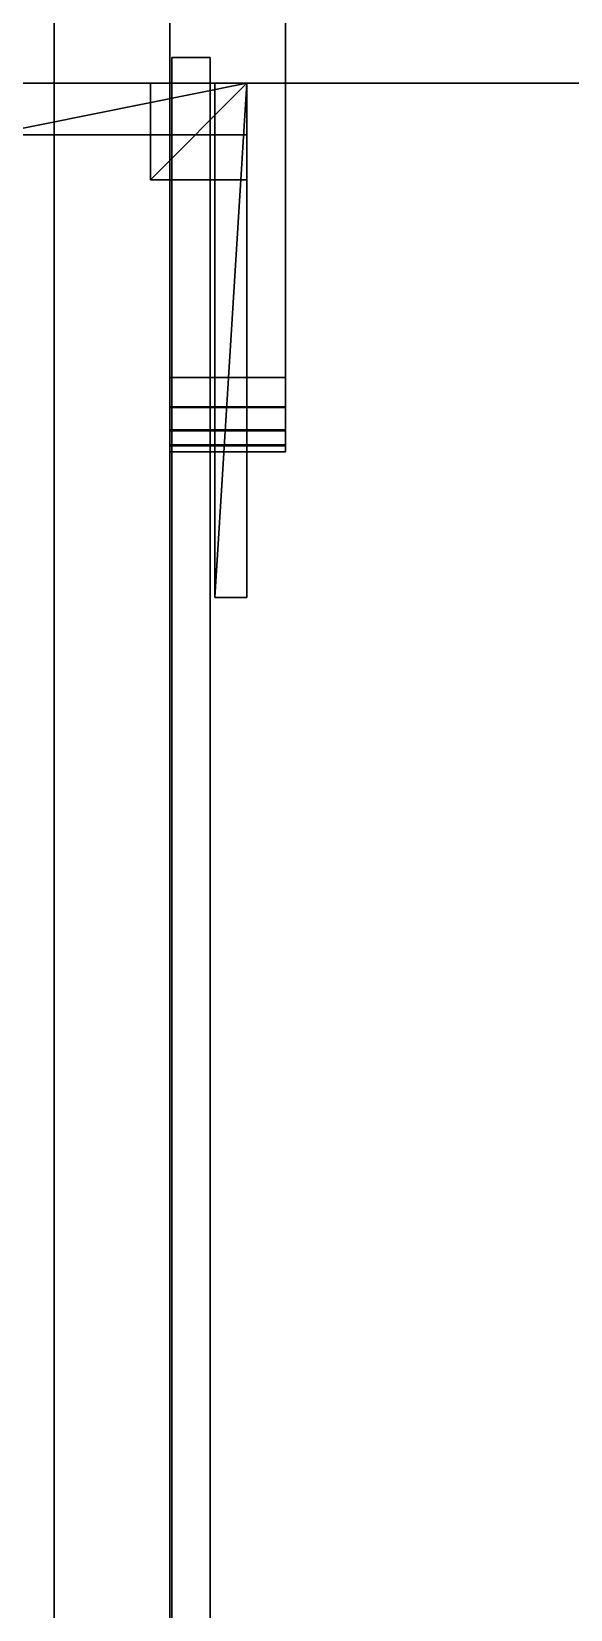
# Model space of a CAD drawing. Extents: x 0 to 3022, y -4615 to 0.
# Drawn here: x 262.5 to 346.3, y -2720.9 to -2475.4 of the extents above; entities that cross this region are included whole.
import ezdxf

# ---------------------------------------------------------------- set-up
doc = ezdxf.new("R2010")
doc.units = 0
for name, color, linetype in [('LAYER0', 7, 'CONTINUOUS'), ('LAYER1', 7, 'CONTINUOUS'), ('LAYER3', 7, 'CONTINUOUS'), ('LAYER32', 7, 'CONTINUOUS'), ('LAYER4', 7, 'CONTINUOUS'), ('LAYER47', 253, 'CONTINUOUS'), ('LAYER487', 253, 'CONTINUOUS'), ('LAYER496', 2, 'CONTINUOUS'), ('LAYER497', 7, 'CONTINUOUS'), ('LAYER498', 253, 'CONTINUOUS'), ('LAYER499', 253, 'CONTINUOUS'), ('LAYER500', 253, 'CONTINUOUS'), ('LAYER501', 253, 'CONTINUOUS'), ('LAYER502', 253, 'CONTINUOUS'), ('LAYER503', 253, 'CONTINUOUS'), ('LAYER504', 253, 'CONTINUOUS'), ('LAYER506', 7, 'CONTINUOUS'), ('LAYER507', 7, 'CONTINUOUS'), ('LAYER558', 253, 'CONTINUOUS'), ('LAYER792', 253, 'CONTINUOUS'), ('LAYER795', 253, 'CONTINUOUS')]:
    doc.layers.add(name, color=color, linetype=linetype)

msp = doc.modelspace()

# ---------------------------------------------------------------- linework, layer by layer
at = {"layer": 'LAYER0', "invisible_edges": 1}
for points in [[(2992, 0), (0, -4167.22), (0, 0), (2992, 0)], [(2992, -4162.78, 5), (0, 0, 5), (0, -4167.22, 5), (2992, -4162.78, 5)], [(0, 0, 5), (2992, -4162.78, 5), (2992, 0, 5), (0, 0, 5)], [(0, -4167.22), (2992, 0), (2992, -4162.78), (0, -4167.22)]]:
    msp.add_3dface(points, dxfattribs=at)
at = {"layer": 'LAYER3', "invisible_edges": 1}
for points in [[(230, -2947.406, 2554), (700, -1911.406, 2554), (230, -1911.406, 2554), (230, -2947.406, 2554)], [(700, -1911.406, 2554), (230, -2947.406, 2554), (700, -2947.406, 2554), (700, -1911.406, 2554)], [(700, -2947.406, 2536), (230, -1911.406, 2536), (700, -1911.406, 2536), (700, -2947.406, 2536)], [(230, -1911.406, 2536), (700, -2947.406, 2536), (230, -2947.406, 2536), (230, -1911.406, 2536)]]:
    msp.add_3dface(points, dxfattribs=at)
at = {"layer": 'LAYER32', "invisible_edges": 1}
for points in [[(254.6, -1911.406, 2181), (680, -2947.406, 2181), (254.6, -2947.406, 2181), (254.6, -1911.406, 2181)], [(680, -2947.406, 2181), (254.6, -1911.406, 2181), (680, -1911.406, 2181), (680, -2947.406, 2181)], [(680, -1911.406, 2199), (254.6, -2947.406, 2199), (680, -2947.406, 2199), (680, -1911.406, 2199)], [(254.6, -2947.406, 2199), (680, -1911.406, 2199), (254.6, -1911.406, 2199), (254.6, -2947.406, 2199)]]:
    msp.add_3dface(points, dxfattribs=at)
at = {"layer": 'LAYER4', "invisible_edges": 1}
for points in [[(230, -1911.406, 1826), (700, -2947.406, 1826), (230, -2947.406, 1826), (230, -1911.406, 1826)], [(700, -2947.406, 1826), (230, -1911.406, 1826), (700, -1911.406, 1826), (700, -2947.406, 1826)], [(700, -1911.406, 1844), (230, -2947.406, 1844), (700, -2947.406, 1844), (700, -1911.406, 1844)], [(230, -2947.406, 1844), (700, -1911.406, 1844), (230, -1911.406, 1844), (230, -2947.406, 1844)]]:
    msp.add_3dface(points, dxfattribs=at)
at = {"layer": 'LAYER47', "invisible_edges": 1}
for points in [[(230, -2965.406, 1823), (700, -285.4058, 1823), (230, -285.4058, 1823), (230, -2965.406, 1823)], [(700, -285.4058, 1823), (230, -2965.406, 1823), (700, -2965.406, 1823), (700, -285.4058, 1823)], [(700, -2965.406, 1805), (230, -285.4058, 1805), (700, -285.4058, 1805), (700, -2965.406, 1805)], [(230, -285.4058, 1805), (700, -2965.406, 1805), (230, -2965.406, 1805), (230, -285.4058, 1805)]]:
    msp.add_3dface(points, dxfattribs=at)
at = {"layer": 'LAYER487', "invisible_edges": 1}
for points in [[(266.0001, -2483.406, 155), (698.0001, -2465.406, 155), (698.0001, -2483.406, 155), (266.0001, -2483.406, 155)], [(698.0001, -2465.406, 155), (266.0001, -2483.406, 155), (266.0001, -2465.406, 155), (698.0001, -2465.406, 155)], [(266.0001, -2465.406, 505), (698.0001, -2483.406, 505), (698.0001, -2465.406, 505), (266.0001, -2465.406, 505)], [(698.0001, -2483.406, 505), (266.0001, -2465.406, 505), (266.0001, -2483.406, 505), (698.0001, -2483.406, 505)], [(266.0001, -2465.406, 505), (266.0001, -2483.406, 155), (266.0001, -2483.406, 505), (266.0001, -2465.406, 505)], [(266.0001, -2483.406, 155), (266.0001, -2465.406, 505), (266.0001, -2465.406, 155), (266.0001, -2483.406, 155)], [(266.0001, -2483.406, 155), (698.0001, -2483.406, 505), (266.0001, -2483.406, 505), (266.0001, -2483.406, 155)], [(698.0001, -2483.406, 505), (266.0001, -2483.406, 155), (698.0001, -2483.406, 155), (698.0001, -2483.406, 505)]]:
    msp.add_3dface(points, dxfattribs=at)
at = {"layer": 'LAYER496'}
for points in [[(296.0001, -2483.406, 475.5), (291.0001, -2563.406, 475.5), (296.0001, -2563.406, 475.5), (296.0001, -2483.406, 475.5)], [(291.0001, -2483.406, 475.5), (291.0001, -2563.406, 475.5), (296.0001, -2483.406, 475.5), (291.0001, -2483.406, 475.5)], [(296.0001, -2483.406, 452.5), (291.0001, -2483.406, 475.5), (296.0001, -2483.406, 475.5), (296.0001, -2483.406, 452.5)], [(291.0001, -2483.406, 452.5), (291.0001, -2483.406, 475.5), (296.0001, -2483.406, 452.5), (291.0001, -2483.406, 452.5)], [(291.0001, -2563.406, 452.5), (296.0001, -2483.406, 452.5), (296.0001, -2563.406, 452.5), (291.0001, -2563.406, 452.5)], [(291.0001, -2483.406, 452.5), (296.0001, -2483.406, 452.5), (291.0001, -2563.406, 452.5), (291.0001, -2483.406, 452.5)], [(291.0001, -2563.406, 475.5), (291.0001, -2483.406, 452.5), (291.0001, -2563.406, 452.5), (291.0001, -2563.406, 475.5)], [(291.0001, -2483.406, 475.5), (291.0001, -2483.406, 452.5), (291.0001, -2563.406, 475.5), (291.0001, -2483.406, 475.5)], [(296.0001, -2563.406, 452.5), (296.0001, -2483.406, 475.5), (296.0001, -2563.406, 475.5), (296.0001, -2563.406, 452.5)], [(296.0001, -2483.406, 452.5), (296.0001, -2483.406, 475.5), (296.0001, -2563.406, 452.5), (296.0001, -2483.406, 452.5)], [(296.0001, -2563.406, 475.5), (291.0001, -2563.406, 452.5), (296.0001, -2563.406, 452.5), (296.0001, -2563.406, 475.5)], [(291.0001, -2563.406, 475.5), (291.0001, -2563.406, 452.5), (296.0001, -2563.406, 475.5), (291.0001, -2563.406, 475.5)]]:
    msp.add_3dface(points, dxfattribs=at)
at = {"layer": 'LAYER497', "invisible_edges": 1}
for points in [[(296.0001, -2483.406, 475.5), (291.0001, -2563.406, 475.5), (296.0001, -2563.406, 475.5), (296.0001, -2483.406, 475.5)], [(291.0001, -2563.406, 475.5), (296.0001, -2483.406, 475.5), (291.0001, -2483.406, 475.5), (291.0001, -2563.406, 475.5)], [(291.0001, -2483.406, 452.5), (296.0001, -2563.406, 452.5), (291.0001, -2563.406, 452.5), (291.0001, -2483.406, 452.5)], [(296.0001, -2563.406, 452.5), (291.0001, -2483.406, 452.5), (296.0001, -2483.406, 452.5), (296.0001, -2563.406, 452.5)], [(291.0001, -2483.406, 452.5), (296.0001, -2483.406, 475.5), (296.0001, -2483.406, 452.5), (291.0001, -2483.406, 452.5)], [(296.0001, -2483.406, 475.5), (291.0001, -2483.406, 452.5), (291.0001, -2483.406, 475.5), (296.0001, -2483.406, 475.5)], [(291.0001, -2563.406, 475.5), (291.0001, -2483.406, 452.5), (291.0001, -2563.406, 452.5), (291.0001, -2563.406, 475.5)], [(291.0001, -2483.406, 452.5), (291.0001, -2563.406, 475.5), (291.0001, -2483.406, 475.5), (291.0001, -2483.406, 452.5)], [(296.0001, -2483.406, 475.5), (296.0001, -2563.406, 452.5), (296.0001, -2483.406, 452.5), (296.0001, -2483.406, 475.5)], [(296.0001, -2563.406, 452.5), (296.0001, -2483.406, 475.5), (296.0001, -2563.406, 475.5), (296.0001, -2563.406, 452.5)], [(291.0001, -2563.406, 475.5), (296.0001, -2563.406, 452.5), (296.0001, -2563.406, 475.5), (291.0001, -2563.406, 475.5)], [(296.0001, -2563.406, 452.5), (291.0001, -2563.406, 475.5), (291.0001, -2563.406, 452.5), (296.0001, -2563.406, 452.5)]]:
    msp.add_3dface(points, dxfattribs=at)
at = {"layer": 'LAYER498'}
for points in [[(296.0001, -2483.406, 475.5), (281.0001, -2498.406, 475.5), (296.0001, -2498.406, 475.5), (296.0001, -2483.406, 475.5)], [(281.0001, -2483.406, 475.5), (281.0001, -2498.406, 475.5), (296.0001, -2483.406, 475.5), (281.0001, -2483.406, 475.5)], [(296.0001, -2483.406, 460.5), (281.0001, -2483.406, 475.5), (296.0001, -2483.406, 475.5), (296.0001, -2483.406, 460.5)], [(281.0001, -2483.406, 460.5), (281.0001, -2483.406, 475.5), (296.0001, -2483.406, 460.5), (281.0001, -2483.406, 460.5)], [(281.0001, -2498.406, 460.5), (296.0001, -2483.406, 460.5), (296.0001, -2498.406, 460.5), (281.0001, -2498.406, 460.5)], [(281.0001, -2483.406, 460.5), (296.0001, -2483.406, 460.5), (281.0001, -2498.406, 460.5), (281.0001, -2483.406, 460.5)], [(281.0001, -2498.406, 475.5), (281.0001, -2483.406, 460.5), (281.0001, -2498.406, 460.5), (281.0001, -2498.406, 475.5)], [(281.0001, -2483.406, 475.5), (281.0001, -2483.406, 460.5), (281.0001, -2498.406, 475.5), (281.0001, -2483.406, 475.5)], [(296.0001, -2498.406, 460.5), (296.0001, -2483.406, 475.5), (296.0001, -2498.406, 475.5), (296.0001, -2498.406, 460.5)], [(296.0001, -2483.406, 460.5), (296.0001, -2483.406, 475.5), (296.0001, -2498.406, 460.5), (296.0001, -2483.406, 460.5)], [(296.0001, -2498.406, 475.5), (281.0001, -2498.406, 460.5), (296.0001, -2498.406, 460.5), (296.0001, -2498.406, 475.5)], [(281.0001, -2498.406, 475.5), (281.0001, -2498.406, 460.5), (296.0001, -2498.406, 475.5), (281.0001, -2498.406, 475.5)]]:
    msp.add_3dface(points, dxfattribs=at)
at = {"layer": 'LAYER499'}
for points in [[(296.0001, -2483.406, 475.5), (281.0001, -2498.406, 475.5), (296.0001, -2498.406, 475.5), (296.0001, -2483.406, 475.5)], [(281.0001, -2483.406, 475.5), (281.0001, -2498.406, 475.5), (296.0001, -2483.406, 475.5), (281.0001, -2483.406, 475.5)], [(296.0001, -2483.406, 460.5), (281.0001, -2483.406, 475.5), (296.0001, -2483.406, 475.5), (296.0001, -2483.406, 460.5)], [(281.0001, -2483.406, 460.5), (281.0001, -2483.406, 475.5), (296.0001, -2483.406, 460.5), (281.0001, -2483.406, 460.5)], [(281.0001, -2498.406, 460.5), (296.0001, -2483.406, 460.5), (296.0001, -2498.406, 460.5), (281.0001, -2498.406, 460.5)], [(281.0001, -2483.406, 460.5), (296.0001, -2483.406, 460.5), (281.0001, -2498.406, 460.5), (281.0001, -2483.406, 460.5)], [(281.0001, -2498.406, 475.5), (281.0001, -2483.406, 460.5), (281.0001, -2498.406, 460.5), (281.0001, -2498.406, 475.5)], [(281.0001, -2483.406, 475.5), (281.0001, -2483.406, 460.5), (281.0001, -2498.406, 475.5), (281.0001, -2483.406, 475.5)], [(296.0001, -2498.406, 460.5), (296.0001, -2483.406, 475.5), (296.0001, -2498.406, 475.5), (296.0001, -2498.406, 460.5)], [(296.0001, -2483.406, 460.5), (296.0001, -2483.406, 475.5), (296.0001, -2498.406, 460.5), (296.0001, -2483.406, 460.5)], [(296.0001, -2498.406, 475.5), (281.0001, -2498.406, 460.5), (296.0001, -2498.406, 460.5), (296.0001, -2498.406, 475.5)], [(281.0001, -2498.406, 475.5), (281.0001, -2498.406, 460.5), (296.0001, -2498.406, 475.5), (281.0001, -2498.406, 475.5)]]:
    msp.add_3dface(points, dxfattribs=at)
at = {"layer": 'LAYER500'}
for points in [[(296.0001, -2483.406, 475.5), (281.0001, -2498.406, 475.5), (296.0001, -2498.406, 475.5), (296.0001, -2483.406, 475.5)], [(281.0001, -2483.406, 475.5), (281.0001, -2498.406, 475.5), (296.0001, -2483.406, 475.5), (281.0001, -2483.406, 475.5)], [(296.0001, -2483.406, 460.5), (281.0001, -2483.406, 475.5), (296.0001, -2483.406, 475.5), (296.0001, -2483.406, 460.5)], [(281.0001, -2483.406, 460.5), (281.0001, -2483.406, 475.5), (296.0001, -2483.406, 460.5), (281.0001, -2483.406, 460.5)], [(281.0001, -2498.406, 460.5), (296.0001, -2483.406, 460.5), (296.0001, -2498.406, 460.5), (281.0001, -2498.406, 460.5)], [(281.0001, -2483.406, 460.5), (296.0001, -2483.406, 460.5), (281.0001, -2498.406, 460.5), (281.0001, -2483.406, 460.5)], [(281.0001, -2498.406, 475.5), (281.0001, -2483.406, 460.5), (281.0001, -2498.406, 460.5), (281.0001, -2498.406, 475.5)], [(281.0001, -2483.406, 475.5), (281.0001, -2483.406, 460.5), (281.0001, -2498.406, 475.5), (281.0001, -2483.406, 475.5)], [(296.0001, -2498.406, 460.5), (296.0001, -2483.406, 475.5), (296.0001, -2498.406, 475.5), (296.0001, -2498.406, 460.5)], [(296.0001, -2483.406, 460.5), (296.0001, -2483.406, 475.5), (296.0001, -2498.406, 460.5), (296.0001, -2483.406, 460.5)], [(296.0001, -2498.406, 475.5), (281.0001, -2498.406, 460.5), (296.0001, -2498.406, 460.5), (296.0001, -2498.406, 475.5)], [(281.0001, -2498.406, 475.5), (281.0001, -2498.406, 460.5), (296.0001, -2498.406, 475.5), (281.0001, -2498.406, 475.5)]]:
    msp.add_3dface(points, dxfattribs=at)
at = {"layer": 'LAYER501'}
for points in [[(296.0001, -2483.406, 475.5), (281.0001, -2498.406, 475.5), (296.0001, -2498.406, 475.5), (296.0001, -2483.406, 475.5)], [(281.0001, -2483.406, 475.5), (281.0001, -2498.406, 475.5), (296.0001, -2483.406, 475.5), (281.0001, -2483.406, 475.5)], [(296.0001, -2483.406, 460.5), (281.0001, -2483.406, 475.5), (296.0001, -2483.406, 475.5), (296.0001, -2483.406, 460.5)], [(281.0001, -2483.406, 460.5), (281.0001, -2483.406, 475.5), (296.0001, -2483.406, 460.5), (281.0001, -2483.406, 460.5)], [(281.0001, -2498.406, 460.5), (296.0001, -2483.406, 460.5), (296.0001, -2498.406, 460.5), (281.0001, -2498.406, 460.5)], [(281.0001, -2483.406, 460.5), (296.0001, -2483.406, 460.5), (281.0001, -2498.406, 460.5), (281.0001, -2483.406, 460.5)], [(281.0001, -2498.406, 475.5), (281.0001, -2483.406, 460.5), (281.0001, -2498.406, 460.5), (281.0001, -2498.406, 475.5)], [(281.0001, -2483.406, 475.5), (281.0001, -2483.406, 460.5), (281.0001, -2498.406, 475.5), (281.0001, -2483.406, 475.5)], [(296.0001, -2498.406, 460.5), (296.0001, -2483.406, 475.5), (296.0001, -2498.406, 475.5), (296.0001, -2498.406, 460.5)], [(296.0001, -2483.406, 460.5), (296.0001, -2483.406, 475.5), (296.0001, -2498.406, 460.5), (296.0001, -2483.406, 460.5)], [(296.0001, -2498.406, 475.5), (281.0001, -2498.406, 460.5), (296.0001, -2498.406, 460.5), (296.0001, -2498.406, 475.5)], [(281.0001, -2498.406, 475.5), (281.0001, -2498.406, 460.5), (296.0001, -2498.406, 475.5), (281.0001, -2498.406, 475.5)]]:
    msp.add_3dface(points, dxfattribs=at)
at = {"layer": 'LAYER502'}
for points in [[(296.0001, -2483.406, 475.5), (256.0001, -2491.406, 475.5), (296.0001, -2491.406, 475.5), (296.0001, -2483.406, 475.5)], [(256.0001, -2483.406, 475.5), (256.0001, -2491.406, 475.5), (296.0001, -2483.406, 475.5), (256.0001, -2483.406, 475.5)], [(296.0001, -2483.406, 467.5), (256.0001, -2483.406, 475.5), (296.0001, -2483.406, 475.5), (296.0001, -2483.406, 467.5)], [(256.0001, -2483.406, 467.5), (256.0001, -2483.406, 475.5), (296.0001, -2483.406, 467.5), (256.0001, -2483.406, 467.5)], [(256.0001, -2491.406, 467.5), (296.0001, -2483.406, 467.5), (296.0001, -2491.406, 467.5), (256.0001, -2491.406, 467.5)], [(256.0001, -2483.406, 467.5), (296.0001, -2483.406, 467.5), (256.0001, -2491.406, 467.5), (256.0001, -2483.406, 467.5)], [(296.0001, -2491.406, 467.5), (296.0001, -2483.406, 475.5), (296.0001, -2491.406, 475.5), (296.0001, -2491.406, 467.5)], [(296.0001, -2483.406, 467.5), (296.0001, -2483.406, 475.5), (296.0001, -2491.406, 467.5), (296.0001, -2483.406, 467.5)], [(296.0001, -2491.406, 475.5), (256.0001, -2491.406, 467.5), (296.0001, -2491.406, 467.5), (296.0001, -2491.406, 475.5)], [(256.0001, -2491.406, 475.5), (256.0001, -2491.406, 467.5), (296.0001, -2491.406, 475.5), (256.0001, -2491.406, 475.5)]]:
    msp.add_3dface(points, dxfattribs=at)
at = {"layer": 'LAYER503'}
for points in [[(296.0001, -2483.406, 475.5), (291.0001, -2563.406, 475.5), (296.0001, -2563.406, 475.5), (296.0001, -2483.406, 475.5)], [(291.0001, -2483.406, 475.5), (291.0001, -2563.406, 475.5), (296.0001, -2483.406, 475.5), (291.0001, -2483.406, 475.5)], [(296.0001, -2483.406, 459.5), (291.0001, -2483.406, 475.5), (296.0001, -2483.406, 475.5), (296.0001, -2483.406, 459.5)], [(291.0001, -2483.406, 459.5), (291.0001, -2483.406, 475.5), (296.0001, -2483.406, 459.5), (291.0001, -2483.406, 459.5)], [(291.0001, -2563.406, 459.5), (296.0001, -2483.406, 459.5), (296.0001, -2563.406, 459.5), (291.0001, -2563.406, 459.5)], [(291.0001, -2483.406, 459.5), (296.0001, -2483.406, 459.5), (291.0001, -2563.406, 459.5), (291.0001, -2483.406, 459.5)], [(291.0001, -2563.406, 475.5), (291.0001, -2483.406, 459.5), (291.0001, -2563.406, 459.5), (291.0001, -2563.406, 475.5)], [(291.0001, -2483.406, 475.5), (291.0001, -2483.406, 459.5), (291.0001, -2563.406, 475.5), (291.0001, -2483.406, 475.5)], [(296.0001, -2563.406, 459.5), (296.0001, -2483.406, 475.5), (296.0001, -2563.406, 475.5), (296.0001, -2563.406, 459.5)], [(296.0001, -2483.406, 459.5), (296.0001, -2483.406, 475.5), (296.0001, -2563.406, 459.5), (296.0001, -2483.406, 459.5)], [(296.0001, -2563.406, 475.5), (291.0001, -2563.406, 459.5), (296.0001, -2563.406, 459.5), (296.0001, -2563.406, 475.5)], [(291.0001, -2563.406, 475.5), (291.0001, -2563.406, 459.5), (296.0001, -2563.406, 475.5), (291.0001, -2563.406, 475.5)]]:
    msp.add_3dface(points, dxfattribs=at)
at = {"layer": 'LAYER504', "invisible_edges": 1}
for points in [[(266.0001, -2483.406, 156), (698.0001, -2947.406, 156), (266.0001, -2947.406, 156), (266.0001, -2483.406, 156)], [(698.0001, -2947.406, 156), (266.0001, -2483.406, 156), (698.0001, -2483.406, 156), (698.0001, -2947.406, 156)], [(266.0001, -2483.406, 156), (698.0001, -2483.406, 174), (698.0001, -2483.406, 156), (266.0001, -2483.406, 156)], [(698.0001, -2483.406, 174), (266.0001, -2483.406, 156), (266.0001, -2483.406, 174), (698.0001, -2483.406, 174)], [(266.0001, -2947.406, 174), (266.0001, -2483.406, 156), (266.0001, -2947.406, 156), (266.0001, -2947.406, 174)], [(266.0001, -2483.406, 156), (266.0001, -2947.406, 174), (266.0001, -2483.406, 174), (266.0001, -2483.406, 156)], [(698.0001, -2483.406, 174), (266.0001, -2947.406, 174), (698.0001, -2947.406, 174), (698.0001, -2483.406, 174)], [(266.0001, -2947.406, 174), (698.0001, -2483.406, 174), (266.0001, -2483.406, 174), (266.0001, -2947.406, 174)]]:
    msp.add_3dface(points, dxfattribs=at)
at = {"layer": 'LAYER506', "invisible_edges": 1}
for points in [[(284.3001, -2479.406, 504.5), (290.3001, -2951.406, 504.5), (290.3001, -2479.406, 504.5), (284.3001, -2479.406, 504.5)], [(290.3001, -2951.406, 504.5), (284.3001, -2479.406, 504.5), (284.3001, -2951.406, 504.5), (290.3001, -2951.406, 504.5)], [(290.3001, -2479.406, 170), (284.3001, -2479.406, 504.5), (290.3001, -2479.406, 504.5), (290.3001, -2479.406, 170)], [(284.3001, -2479.406, 504.5), (290.3001, -2479.406, 170), (284.3001, -2479.406, 170), (284.3001, -2479.406, 504.5)], [(284.3001, -2951.406, 170), (290.3001, -2479.406, 170), (290.3001, -2951.406, 170), (284.3001, -2951.406, 170)], [(290.3001, -2479.406, 170), (284.3001, -2951.406, 170), (284.3001, -2479.406, 170), (290.3001, -2479.406, 170)], [(284.3001, -2479.406, 504.5), (284.3001, -2951.406, 170), (284.3001, -2951.406, 504.5), (284.3001, -2479.406, 504.5)], [(284.3001, -2951.406, 170), (284.3001, -2479.406, 504.5), (284.3001, -2479.406, 170), (284.3001, -2951.406, 170)], [(290.3001, -2479.406, 170), (290.3001, -2951.406, 504.5), (290.3001, -2951.406, 170), (290.3001, -2479.406, 170)], [(290.3001, -2951.406, 504.5), (290.3001, -2479.406, 170), (290.3001, -2479.406, 504.5), (290.3001, -2951.406, 504.5)]]:
    msp.add_3dface(points, dxfattribs=at)
at = {"layer": 'LAYER507', "invisible_edges": 1}
for points in [[(266.0001, -2483.406, 505), (266.0001, -2947.406, 385), (266.0001, -2947.406, 505), (266.0001, -2483.406, 505)], [(266.0001, -2947.406, 385), (266.0001, -2483.406, 505), (266.0001, -2483.406, 385), (266.0001, -2947.406, 385)], [(284.0001, -2483.406, 385), (266.0001, -2947.406, 385), (266.0001, -2483.406, 385), (284.0001, -2483.406, 385)], [(266.0001, -2947.406, 385), (284.0001, -2483.406, 385), (284.0001, -2947.406, 385), (266.0001, -2947.406, 385)], [(266.0001, -2483.406, 505), (284.0001, -2483.406, 385), (266.0001, -2483.406, 385), (266.0001, -2483.406, 505)], [(284.0001, -2483.406, 385), (266.0001, -2483.406, 505), (284.0001, -2483.406, 505), (284.0001, -2483.406, 385)], [(284.0001, -2947.406, 505), (266.0001, -2483.406, 505), (266.0001, -2947.406, 505), (284.0001, -2947.406, 505)], [(266.0001, -2483.406, 505), (284.0001, -2947.406, 505), (284.0001, -2483.406, 505), (266.0001, -2483.406, 505)], [(284.0001, -2483.406, 385), (284.0001, -2947.406, 505), (284.0001, -2947.406, 385), (284.0001, -2483.406, 385)], [(284.0001, -2947.406, 505), (284.0001, -2483.406, 385), (284.0001, -2483.406, 505), (284.0001, -2947.406, 505)]]:
    msp.add_3dface(points, dxfattribs=at)
at = {"layer": 'LAYER558', "invisible_edges": 1}
for points in [[(266.0002, -2465.406, 505), (720.0002, -2965.406, 505), (266.0002, -2965.406, 505), (266.0002, -2465.406, 505)], [(720.0002, -2965.406, 505), (266.0002, -2465.406, 505), (720.0002, -2465.406, 505), (720.0002, -2965.406, 505)], [(266.0002, -2965.406, 523), (266.0002, -2465.406, 505), (266.0002, -2965.406, 505), (266.0002, -2965.406, 523)], [(266.0002, -2465.406, 505), (266.0002, -2965.406, 523), (266.0002, -2465.406, 523), (266.0002, -2465.406, 505)], [(720.0002, -2465.406, 523), (266.0002, -2965.406, 523), (720.0002, -2965.406, 523), (720.0002, -2465.406, 523)], [(266.0002, -2965.406, 523), (720.0002, -2465.406, 523), (266.0002, -2465.406, 523), (266.0002, -2965.406, 523)]]:
    msp.add_3dface(points, dxfattribs=at)
at = {"layer": 'LAYER792', "invisible_edges": 1}
for points in [[(266.0001, -2965.406, 5), (248.0001, -1555.406, 5), (266.0001, -1555.406, 5), (266.0001, -2965.406, 5)], [(248.0001, -1555.406, 5), (266.0001, -2965.406, 5), (248.0001, -2965.406, 5), (248.0001, -1555.406, 5)], [(248.0001, -2965.406, 1805), (266.0001, -1555.406, 1805), (248.0001, -1555.406, 1805), (248.0001, -2965.406, 1805)], [(266.0001, -1555.406, 1805), (248.0001, -2965.406, 1805), (266.0001, -2965.406, 1805), (266.0001, -1555.406, 1805)], [(266.0001, -1555.406, 1805), (266.0001, -2965.406, 5), (266.0001, -1555.406, 5), (266.0001, -1555.406, 1805)], [(266.0001, -2965.406, 5), (266.0001, -1555.406, 1805), (266.0001, -2965.406, 1805), (266.0001, -2965.406, 5)]]:
    msp.add_3dface(points, dxfattribs=at)
at = {"layer": 'LAYER795'}
for points, invisible_edges in [([(284.0001, -1881.797, 631.0651), (284.0001, -2539.807, 634.5551), (284.0001, -1880.737, 635.6951), (284.0001, -1881.797, 631.0651)], 3), ([(284.0001, -1880.737, 635.6951), (284.0001, -2539.807, 634.5551), (284.0001, -2540.737, 640.6951), (284.0001, -1880.737, 635.6951)], 5), ([(284.0001, -1880.737, 635.6951), (284.0001, -2540.737, 640.6951), (284.0001, -1880.737, 2048.185), (284.0001, -1880.737, 635.6951)], 3), ([(284.0001, -1880.737, 2048.185), (284.0001, -2540.737, 640.6951), (284.0001, -2540.737, 2050.435), (284.0001, -1880.737, 2048.185)], 5), ([(284.0001, -1880.737, 2048.185), (284.0001, -2540.737, 2050.435), (284.0001, -1882.807, 2056.155), (284.0001, -1880.737, 2048.185)], 3), ([(302.0001, -2539.807, 634.5551), (302.0001, -1881.797, 631.0651), (302.0001, -1880.737, 635.6951), (302.0001, -2539.807, 634.5551)], 5), ([(302.0001, -2539.807, 634.5551), (302.0001, -1880.737, 635.6951), (302.0001, -2540.737, 640.6951), (302.0001, -2539.807, 634.5551)], 3), ([(302.0001, -2540.737, 640.6951), (302.0001, -1880.737, 635.6951), (302.0001, -1880.737, 2048.185), (302.0001, -2540.737, 640.6951)], 5), ([(302.0001, -2540.737, 640.6951), (302.0001, -1880.737, 2048.185), (302.0001, -2540.737, 2050.435), (302.0001, -2540.737, 640.6951)], 3), ([(302.0001, -2540.737, 2050.435), (302.0001, -1880.737, 2048.185), (302.0001, -1882.807, 2056.155), (302.0001, -2540.737, 2050.435)], 5), ([(284.0001, -1883.767, 626.7351), (284.0001, -2537.467, 628.7951), (284.0001, -1881.797, 631.0651), (284.0001, -1883.767, 626.7351)], 3), ([(284.0001, -1881.797, 631.0651), (284.0001, -2537.467, 628.7951), (284.0001, -2539.807, 634.5551), (284.0001, -1881.797, 631.0651)], 5), ([(284.0001, -1882.807, 2056.155), (284.0001, -2540.737, 2050.435), (284.0001, -2539.677, 2056.735), (284.0001, -1882.807, 2056.155)], 5), ([(284.0001, -1882.807, 2056.155), (284.0001, -2539.677, 2056.735), (284.0001, -1886.367, 2063.565), (284.0001, -1882.807, 2056.155)], 3), ([(302.0001, -2537.467, 628.7951), (302.0001, -1883.767, 626.7351), (302.0001, -1881.797, 631.0651), (302.0001, -2537.467, 628.7951)], 5), ([(302.0001, -2537.467, 628.7951), (302.0001, -1881.797, 631.0651), (302.0001, -2539.807, 634.5551), (302.0001, -2537.467, 628.7951)], 3), ([(302.0001, -2540.737, 2050.435), (302.0001, -1882.807, 2056.155), (302.0001, -2539.677, 2056.735), (302.0001, -2540.737, 2050.435)], 3), ([(302.0001, -2539.677, 2056.735), (302.0001, -1882.807, 2056.155), (302.0001, -1886.367, 2063.565), (302.0001, -2539.677, 2056.735)], 5), ([(284.0001, -1886.547, 622.8851), (284.0001, -2533.857, 623.7351), (284.0001, -1883.767, 626.7351), (284.0001, -1886.547, 622.8851)], 3), ([(284.0001, -1883.767, 626.7351), (284.0001, -2533.857, 623.7351), (284.0001, -2537.467, 628.7951), (284.0001, -1883.767, 626.7351)], 5), ([(302.0001, -2533.857, 623.7351), (302.0001, -1886.547, 622.8851), (302.0001, -1883.767, 626.7351), (302.0001, -2533.857, 623.7351)], 5), ([(302.0001, -2533.857, 623.7351), (302.0001, -1883.767, 626.7351), (302.0001, -2537.467, 628.7951), (302.0001, -2533.857, 623.7351)], 3), ([(284.0001, -1886.367, 2063.565), (284.0001, -2539.677, 2056.735), (284.0001, -2537.317, 2062.685), (284.0001, -1886.367, 2063.565)], 5), ([(284.0001, -1886.367, 2063.565), (284.0001, -2537.317, 2062.685), (284.0001, -2533.757, 2067.995), (284.0001, -1886.367, 2063.565)], 5), ([(284.0001, -1886.367, 2063.565), (284.0001, -2533.757, 2067.995), (284.0001, -1891.287, 2070.165), (284.0001, -1886.367, 2063.565)], 3), ([(284.0001, -1890.047, 619.6651), (284.0001, -2533.857, 623.7351), (284.0001, -1886.547, 622.8851), (284.0001, -1890.047, 619.6651)], 3), ([(302.0001, -2539.677, 2056.735), (302.0001, -1886.367, 2063.565), (302.0001, -2537.317, 2062.685), (302.0001, -2539.677, 2056.735)], 3), ([(302.0001, -2537.317, 2062.685), (302.0001, -1886.367, 2063.565), (302.0001, -2533.757, 2067.995), (302.0001, -2537.317, 2062.685)], 3), ([(302.0001, -2533.757, 2067.995), (302.0001, -1886.367, 2063.565), (302.0001, -1891.287, 2070.165), (302.0001, -2533.757, 2067.995)], 5), ([(302.0001, -2529.157, 619.6651), (302.0001, -1890.047, 619.6651), (302.0001, -1886.547, 622.8851), (302.0001, -2529.157, 619.6651)], 5), ([(302.0001, -2529.157, 619.6651), (302.0001, -1886.547, 622.8851), (302.0001, -2533.857, 623.7351), (302.0001, -2529.157, 619.6651)], 3), ([(284.0001, -1949.777, 589.7351), (284.0001, -2529.157, 619.6651), (284.0001, -1890.047, 619.6651), (284.0001, -1949.777, 589.7351)], 3), ([(284.0001, -1890.047, 619.6651), (284.0001, -2529.157, 619.6651), (284.0001, -2533.857, 623.7351), (284.0001, -1890.047, 619.6651)], 5), ([(302.0001, -2469.427, 589.7351), (302.0001, -1890.047, 619.6651), (302.0001, -2529.157, 619.6651), (302.0001, -2469.427, 589.7351)], 3), ([(284.0001, -1891.287, 2070.165), (284.0001, -2533.757, 2067.995), (284.0001, -2529.157, 2072.445), (284.0001, -1891.287, 2070.165)], 5), ([(284.0001, -1891.287, 2070.165), (284.0001, -2529.157, 2072.445), (284.0001, -1897.387, 2075.685), (284.0001, -1891.287, 2070.165)], 3), ([(302.0001, -2533.757, 2067.995), (302.0001, -1891.287, 2070.165), (302.0001, -2529.157, 2072.445), (302.0001, -2533.757, 2067.995)], 3), ([(302.0001, -2529.157, 2072.445), (302.0001, -1891.287, 2070.165), (302.0001, -1897.387, 2075.685), (302.0001, -2529.157, 2072.445)], 5), ([(284.0001, -1897.387, 2075.685), (284.0001, -2529.157, 2072.445), (284.0001, -2471.297, 2105.735), (284.0001, -1897.387, 2075.685)], 5), ([(302.0001, -2529.157, 2072.445), (302.0001, -1897.387, 2075.685), (302.0001, -2471.297, 2105.735), (302.0001, -2529.157, 2072.445)], 3), ([(284.0001, -1949.777, 589.7351), (284.0001, -2469.427, 589.7351), (284.0001, -2529.157, 619.6651), (284.0001, -1949.777, 589.7351)], 5), ([(302.0001, -2540.737, 640.6951), (284.0001, -2540.737, 2050.435), (284.0001, -2540.737, 640.6951), (302.0001, -2540.737, 640.6951)], 1), ([(284.0001, -2540.737, 2050.435), (302.0001, -2540.737, 640.6951), (302.0001, -2540.737, 2050.435), (284.0001, -2540.737, 2050.435)], 1)]:
    msp.add_3dface(points, dxfattribs=dict(at, invisible_edges=invisible_edges))

# ---------------------------------------------------------------- meshes
at = {"layer": 'LAYER1'}
mesh = msp.add_polymesh((5, 2), dxfattribs=at)
for k, corner in enumerate([(2842, -150, 2611), (150, -150, 2611), (2842, -4013, 2611), (2842, -150, 2611), (150, -4017, 2611), (2842, -4013, 2611), (150, -150, 2611), (150, -4017, 2611), (0, 0, 2611), (0, -4167.223, 2611)]):
    mesh.set_mesh_vertex(divmod(k, 2), corner)
at = {"layer": 'LAYER795'}
mesh = msp.add_polymesh((2, 11), dxfattribs=at)
for k, corner in enumerate([(284.0001, -1890.044, 619.6691), (284.0001, -1949.775, 589.7371), (284.0001, -2012.271, 566.1201), (284.0001, -2076.869, 549.0681), (284.0001, -2142.88, 538.7641), (284.0001, -2209.602, 535.3171), (284.0001, -2276.323, 538.7641), (284.0001, -2342.334, 549.0681), (284.0001, -2406.932, 566.1201), (284.0001, -2469.429, 589.7371), (284.0001, -2529.159, 619.6691), (302.0001, -1890.044, 619.6691), (302.0001, -1949.775, 589.7371), (302.0001, -2012.271, 566.1201), (302.0001, -2076.869, 549.0681), (302.0001, -2142.88, 538.7641), (302.0001, -2209.602, 535.3171), (302.0001, -2276.323, 538.7641), (302.0001, -2342.334, 549.0681), (302.0001, -2406.932, 566.1201), (302.0001, -2469.429, 589.7371), (302.0001, -2529.159, 619.6691)]):
    mesh.set_mesh_vertex(divmod(k, 11), corner)
mesh = msp.add_polymesh((2, 11), dxfattribs=at)
for k, corner in enumerate([(284.0001, -2529.159, 2072.443), (284.0001, -2471.299, 2105.734), (284.0001, -2410.004, 2132.173), (284.0001, -2346.082, 2151.412), (284.0001, -2280.376, 2163.196), (284.0001, -2213.753, 2167.37), (284.0001, -2147.09, 2163.88), (284.0001, -2081.267, 2152.771), (284.0001, -2017.151, 2134.189), (284.0001, -1955.588, 2108.381), (284.0001, -1897.389, 2075.685), (302.0001, -2529.159, 2072.443), (302.0001, -2471.299, 2105.734), (302.0001, -2410.004, 2132.173), (302.0001, -2346.082, 2151.412), (302.0001, -2280.376, 2163.196), (302.0001, -2213.753, 2167.37), (302.0001, -2147.09, 2163.88), (302.0001, -2081.267, 2152.771), (302.0001, -2017.151, 2134.189), (302.0001, -1955.588, 2108.381), (302.0001, -1897.389, 2075.685)]):
    mesh.set_mesh_vertex(divmod(k, 11), corner)
mesh = msp.add_polymesh((2, 5), dxfattribs=at)
for k, corner in enumerate([(284.0001, -2540.737, 2050.43), (284.0001, -2539.681, 2056.739), (284.0001, -2537.319, 2062.684), (284.0001, -2533.759, 2067.998), (284.0001, -2529.159, 2072.443), (302.0001, -2540.737, 2050.43), (302.0001, -2539.681, 2056.739), (302.0001, -2537.319, 2062.684), (302.0001, -2533.759, 2067.998), (302.0001, -2529.159, 2072.443)]):
    mesh.set_mesh_vertex(divmod(k, 5), corner)
mesh = msp.add_polymesh((2, 5), dxfattribs=at)
for k, corner in enumerate([(284.0001, -2529.159, 619.6691), (284.0001, -2533.855, 623.7401), (284.0001, -2537.472, 628.7941), (284.0001, -2539.809, 634.5531), (284.0001, -2540.737, 640.6991), (302.0001, -2529.159, 619.6691), (302.0001, -2533.855, 623.7401), (302.0001, -2537.472, 628.7941), (302.0001, -2539.809, 634.5531), (302.0001, -2540.737, 640.6991)]):
    mesh.set_mesh_vertex(divmod(k, 5), corner)

doc.saveas('drawing.dxf')
